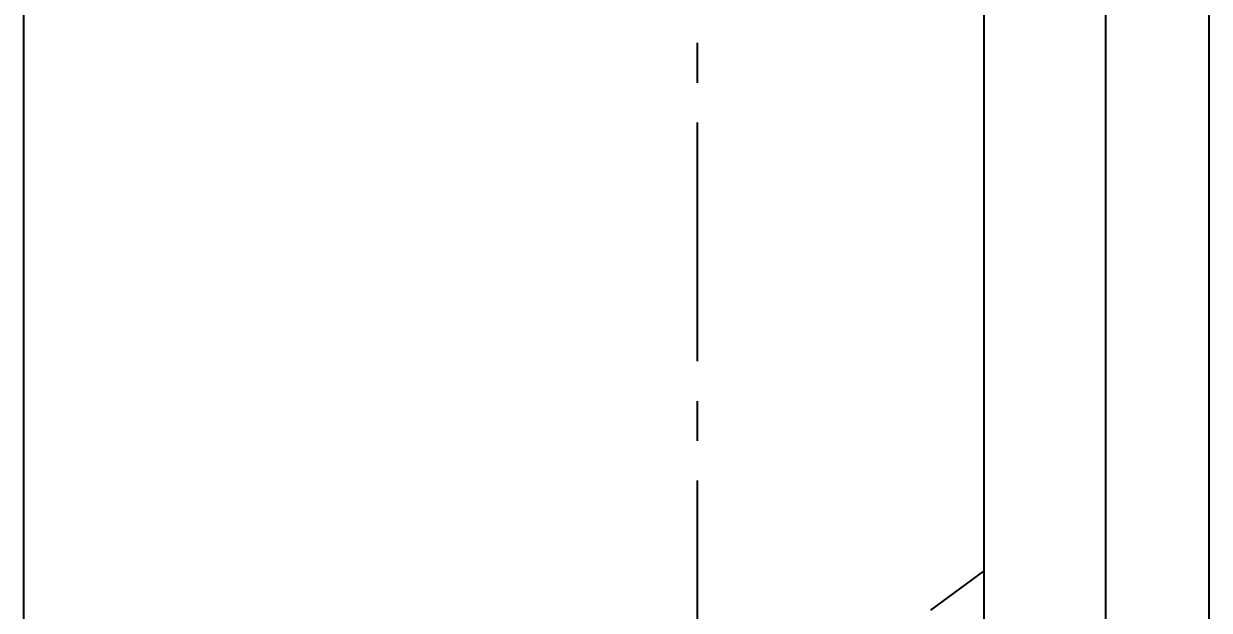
# Model space of a CAD drawing. Extents: x -7647 to -3756, y -5015 to -2358.
# Drawn here: x -6297 to -5918.5, y -3935.5 to -3748.3 of the extents above; entities that cross this region are included whole.
import ezdxf

# ---------------------------------------------------------------- set-up
doc = ezdxf.new("R2010")
doc.units = 0
doc.header["$LTSCALE"] = 4
doc.header["$MEASUREMENT"] = 0
doc.linetypes.add('CENTRE2', pattern=[28.575, 19.05, -3.175, 3.175, -3.175])
doc.layers.get('0').update_dxf_attribs({"linetype": 'CONTINUOUS'})
doc.layers.get('DEFPOINTS').update_dxf_attribs({"linetype": 'CONTINUOUS'})
for name, color, linetype in [('01', 7, 'CONTINUOUS'), ('01CENTER', 5, 'CENTRE2'), ('01HOSO', 6, 'CONTINUOUS'), ('02', 5, 'CONTINUOUS')]:
    doc.layers.add(name, color=color, linetype=linetype)
doc.styles.add('BIGFONT', font='ROMANS.SHX', dxfattribs={"bigfont": 'bigfont'})
doc.dimstyles.new('L-IN', dxfattribs={"dimscale": 10, "dimtxt": 3.2, "dimasz": 2.5, "dimexe": 1, "dimexo": 1, "dimgap": 1, "dimtad": 1, "dimdec": 0, "dimtxsty": 'BIGFONT', "dimblk": 'YA-IN', "dimblk1": 'OPEN', "dimblk2": 'OPEN', "dimsah": 1, "dimcen": 0, "dimclrd": 256, "dimclre": 256, "dimclrt": 256, "dimazin": 3, "dimtp": 0.1, "dimtm": 0.2, "dimtfac": 0.625, "dimtdec": 0, "dimtmove": 0, "dimatfit": 3, "dimtolj": 1})

# ---------------------------------------------------------------- blocks, each defined once
blk = doc.blocks.new('_OPEN')
at = {"color": 0, "linetype": 'BYBLOCK'}
for p, q in [((-1, 0.167), (0, 0)), ((0, 0), (-1, -0.167)), ((0, 0), (-1, 0))]:
    blk.add_line(p, q, dxfattribs=at)
blk = doc.blocks.new('*D17')
at = {"linetype": 'BYBLOCK'}
for p, q in [((-6297, -3996), (-6297, -3150)), ((-6082, -3312.62), (-6082, -3150)), ((-6107, -3160), (-6272, -3160))]:
    blk.add_line(p, q, dxfattribs=at)
at = {"layer": 'DEFPOINTS', "color": 0, "linetype": 'BYBLOCK'}
for p in [(-6297, -3160), (-6082, -3322.62), (-6297, -4006)]:
    blk.add_point(p, dxfattribs=at)
at = {"linetype": 'BYBLOCK', "xscale": 25, "yscale": 25, "zscale": 25, "rotation": 180}
blk.add_blockref('_OPEN', (-6297, -3160), dxfattribs=at)
at = {"linetype": 'BYBLOCK', "xscale": 25, "yscale": 25, "zscale": 25}
blk.add_blockref('_OPEN', (-6082, -3160), dxfattribs=at)
at = {"linetype": 'BYBLOCK', "insert": (-6189.5, -3134), "char_height": 32, "attachment_point": 5, "style": 'BIGFONT'}
blk.add_mtext('\\A1;215', dxfattribs=at)
blk = doc.blocks.new('YA-IN')
at = {"color": 0, "linetype": 'BYBLOCK'}
for p, q in [((0, 0), (-1, 0.167)), ((-1, -0.167), (0, 0)), ((0, 0), (-1, 0))]:
    blk.add_line(p, q, dxfattribs=at)

msp = doc.modelspace()

# ---------------------------------------------------------------- linework, layer by layer
at = {"layer": '01', "linetype": 'CONTINUOUS'}
for p, q in [((-5918.5, -4136), (-5918.5, -3453)), ((-5990.5, -3640), (-5990.5, -3923)), ((-6007.41587, -3935.50303), (-5990.5, -3923))]:
    msp.add_line(p, q, dxfattribs=at)
at = {"layer": '01CENTER'}
msp.add_line((-6082, -3322.61988), (-6082, -4553.49354), dxfattribs=at)
at = {"layer": '01HOSO', "linetype": 'CONTINUOUS'}
for p, q in [((-5951.5, -4174), (-5951.5, -3414.5)), ((-5990.5, -3923), (-5990.5, -3985.05296))]:
    msp.add_line(p, q, dxfattribs=at)

# ---------------------------------------------------------------- dimensions: what is measured, and where the dimension line sits
at = {"layer": '02'}
dim = msp.add_linear_dim(base=(-6297, -3160), p1=(-6082, -3322.61988), p2=(-6297, -4006), dimstyle='L-IN', dxfattribs=at)
dim.commit()
dim.dimension.update_dxf_attribs({"geometry": '*D17', "text_midpoint": (-6189.5, -3134)})

doc.saveas('drawing.dxf')
